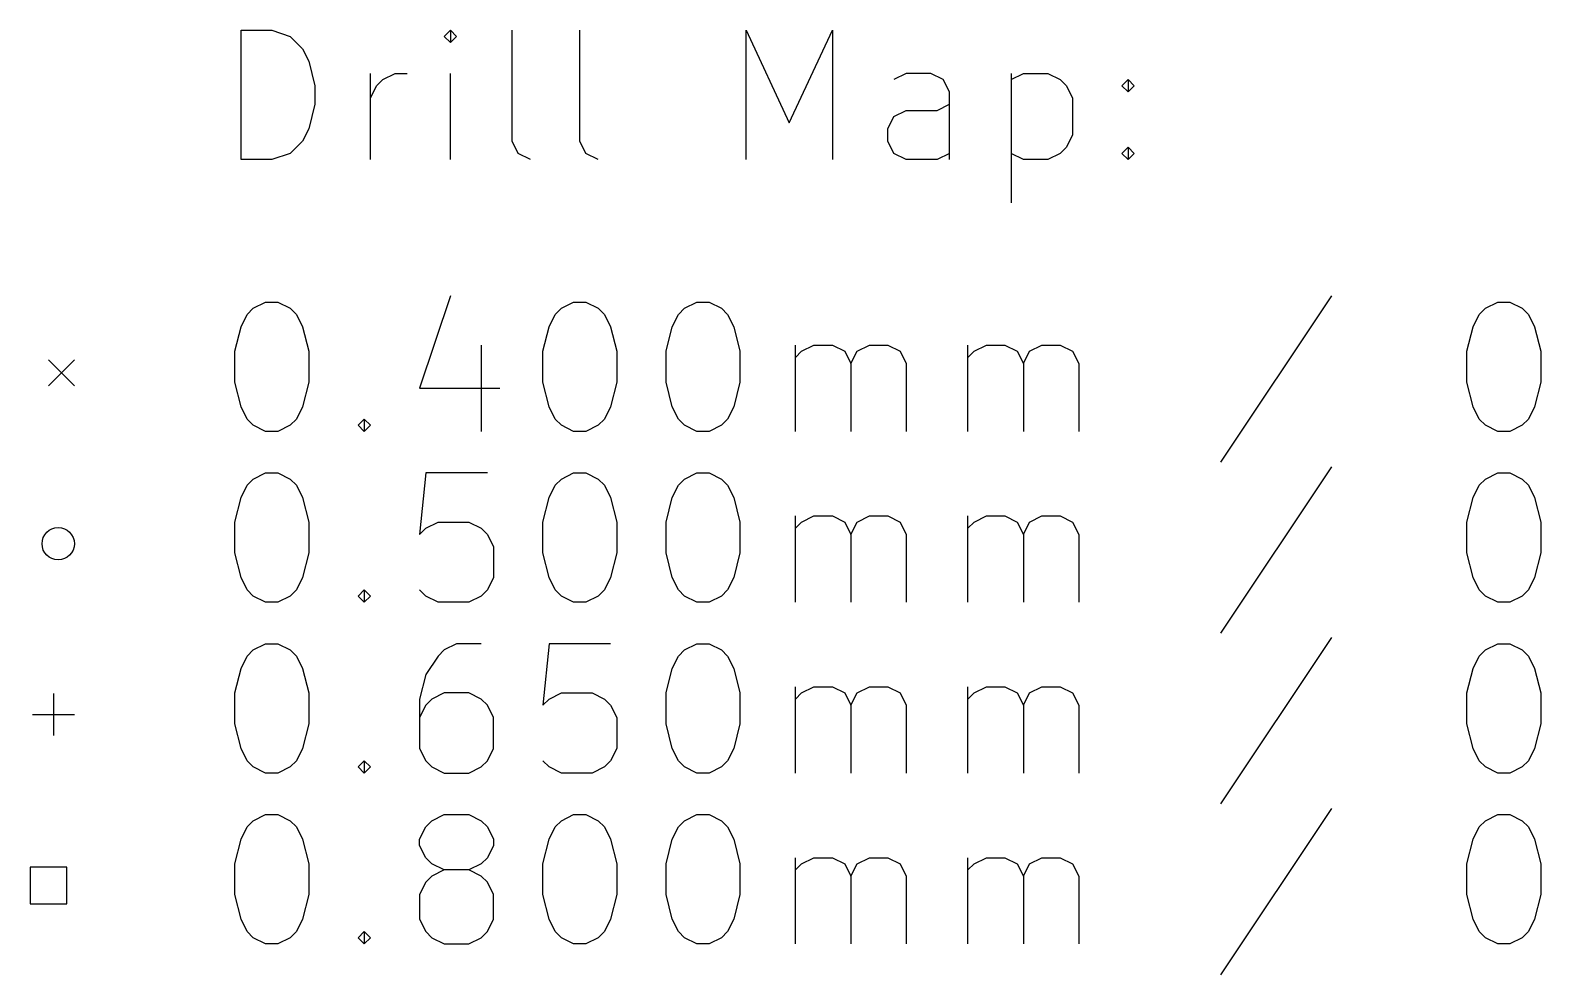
# Model space of a CAD drawing. Extents: x -2 to 100, y -33 to 100.
# Drawn here: x -0.78 to 22.57, y -15.78 to -1.18 of the extents above; entities that cross this region are included whole.
import ezdxf

# ---------------------------------------------------------------- set-up
doc = ezdxf.new("R2010")
doc.units = 0
doc.layers.add('BLACK', color=7, linetype='CONTINUOUS')

msp = doc.modelspace()

# ---------------------------------------------------------------- linework, layer by layer
at = {"layer": 'BLACK', "linetype": 'CONTINUOUS'}
for p, q in [((2.47619, -3.17976), (2.47619, -1.17976)), ((2.47619, -1.17976), (2.95238, -1.17976)), ((2.95238, -1.17976), (3.23809, -1.275)), ((3.23809, -1.275), (3.42857, -1.46548)), ((5.71428, -1.17976), (5.61905, -1.275)), ((5.61905, -1.275), (5.71428, -1.37024)), ((5.80952, -1.275), (5.71428, -1.17976)), ((5.71428, -1.17976), (5.71428, -1.37024)), ((5.71428, -1.37024), (5.80952, -1.275)), ((6.66667, -2.89405), (6.66667, -1.17976)), ((7.71428, -2.89405), (7.71428, -1.17976)), ((10.2857, -3.17976), (10.2857, -1.17976)), ((10.2857, -1.17976), (10.9524, -2.60833)), ((10.9524, -2.60833), (11.619, -1.17976)), ((11.619, -1.17976), (11.619, -3.17976)), ((3.42857, -1.46548), (3.52381, -1.65595)), ((3.52381, -1.65595), (3.61905, -2.0369)), ((4.47619, -3.17976), (4.47619, -1.84643)), ((4.66667, -1.94167), (4.85714, -1.84643)), ((4.85714, -1.84643), (5.04762, -1.84643)), ((5.71428, -3.17976), (5.71428, -1.84643)), ((12.7619, -1.84643), (12.5714, -1.94167)), ((13.1429, -1.84643), (12.7619, -1.84643)), ((13.3333, -1.94167), (13.1429, -1.84643)), ((14.381, -1.84643), (14.381, -3.84643)), ((14.381, -1.94167), (14.5714, -1.84643)), ((14.5714, -1.84643), (14.9524, -1.84643)), ((14.9524, -1.84643), (15.1429, -1.94167)), ((3.61905, -2.0369), (3.61905, -2.32262)), ((4.47619, -2.22738), (4.57143, -2.0369)), ((4.57143, -2.0369), (4.66667, -1.94167)), ((13.4286, -2.13214), (13.3333, -1.94167)), ((15.1429, -1.94167), (15.2381, -2.0369)), ((15.2381, -2.0369), (15.3333, -2.22738)), ((16.0952, -2.0369), (16.1905, -1.94167)), ((16.1905, -2.13214), (16.0952, -2.0369)), ((16.1905, -1.94167), (16.2857, -2.0369)), ((16.1905, -1.94167), (16.1905, -2.13214)), ((16.2857, -2.0369), (16.1905, -2.13214)), ((3.61905, -2.32262), (3.52381, -2.70357)), ((13.2381, -2.41786), (13.4286, -2.32262)), ((13.4286, -3.17976), (13.4286, -2.13214)), ((15.3333, -2.22738), (15.3333, -2.79881)), ((12.4762, -2.70357), (12.5714, -2.51309)), ((12.5714, -2.51309), (12.7619, -2.41786)), ((12.7619, -2.41786), (13.2381, -2.41786)), ((3.52381, -2.70357), (3.42857, -2.89405)), ((12.4762, -2.89405), (12.4762, -2.70357)), ((15.3333, -2.79881), (15.2381, -2.98928)), ((3.42857, -2.89405), (3.23809, -3.08452)), ((6.7619, -3.08452), (6.66667, -2.89405)), ((7.80952, -3.08452), (7.71428, -2.89405)), ((12.5714, -3.08452), (12.4762, -2.89405)), ((15.2381, -2.98928), (15.1429, -3.08452)), ((16.0952, -3.08452), (16.1905, -2.98928)), ((16.1905, -2.98928), (16.2857, -3.08452)), ((16.1905, -2.98928), (16.1905, -3.17976)), ((2.95238, -3.17976), (2.47619, -3.17976)), ((3.23809, -3.08452), (2.95238, -3.17976)), ((6.95238, -3.17976), (6.7619, -3.08452)), ((8, -3.17976), (7.80952, -3.08452)), ((12.7619, -3.17976), (12.5714, -3.08452)), ((13.2381, -3.17976), (12.7619, -3.17976)), ((13.4286, -3.08452), (13.2381, -3.17976)), ((14.5714, -3.17976), (14.381, -3.08452)), ((14.9524, -3.17976), (14.5714, -3.17976)), ((15.1429, -3.08452), (14.9524, -3.17976)), ((16.1905, -3.17976), (16.0952, -3.08452)), ((16.2857, -3.08452), (16.1905, -3.17976)), ((5.71428, -5.28452), (5.23809, -6.7131)), ((19.3333, -5.28452), (17.619, -7.85595)), ((2.47619, -5.76071), (2.57143, -5.57024)), ((2.57143, -5.57024), (2.66667, -5.475)), ((2.66667, -5.475), (2.85714, -5.37976)), ((2.85714, -5.37976), (3.04762, -5.37976)), ((3.04762, -5.37976), (3.23809, -5.475)), ((3.23809, -5.475), (3.33333, -5.57024)), ((3.33333, -5.57024), (3.42857, -5.76071)), ((7.23809, -5.76071), (7.33333, -5.57024)), ((7.33333, -5.57024), (7.42857, -5.475)), ((7.42857, -5.475), (7.61905, -5.37976)), ((7.61905, -5.37976), (7.80952, -5.37976)), ((7.80952, -5.37976), (8, -5.475)), ((8, -5.475), (8.09524, -5.57024)), ((8.09524, -5.57024), (8.19048, -5.76071)), ((9.14286, -5.76071), (9.23809, -5.57024)), ((9.23809, -5.57024), (9.33333, -5.475)), ((9.33333, -5.475), (9.52381, -5.37976)), ((9.52381, -5.37976), (9.71429, -5.37976)), ((9.71429, -5.37976), (9.90476, -5.475)), ((9.90476, -5.475), (10, -5.57024)), ((10, -5.57024), (10.0952, -5.76071)), ((21.5238, -5.76071), (21.619, -5.57024)), ((21.619, -5.57024), (21.7143, -5.475)), ((21.7143, -5.475), (21.9048, -5.37976)), ((21.9048, -5.37976), (22.0952, -5.37976)), ((22.0952, -5.37976), (22.2857, -5.475)), ((22.2857, -5.475), (22.381, -5.57024)), ((22.381, -5.57024), (22.4762, -5.76071)), ((2.38095, -6.14167), (2.47619, -5.76071)), ((3.42857, -5.76071), (3.52381, -6.14167)), ((7.14286, -6.14167), (7.23809, -5.76071)), ((8.19048, -5.76071), (8.28571, -6.14167)), ((9.04762, -6.14167), (9.14286, -5.76071)), ((10.0952, -5.76071), (10.1905, -6.14167)), ((21.4286, -6.14167), (21.5238, -5.76071)), ((22.4762, -5.76071), (22.5714, -6.14167)), ((6.19048, -6.04643), (6.19048, -7.37976)), ((11.0476, -7.37976), (11.0476, -6.04643)), ((11.1429, -6.14167), (11.3333, -6.04643)), ((11.3333, -6.04643), (11.619, -6.04643)), ((11.619, -6.04643), (11.8095, -6.14167)), ((12, -6.14167), (12.1905, -6.04643)), ((12.1905, -6.04643), (12.4762, -6.04643)), ((12.4762, -6.04643), (12.6667, -6.14167)), ((13.7143, -7.37976), (13.7143, -6.04643)), ((13.8095, -6.14167), (14, -6.04643)), ((14, -6.04643), (14.2857, -6.04643)), ((14.2857, -6.04643), (14.4762, -6.14167)), ((14.6667, -6.14167), (14.8571, -6.04643)), ((14.8571, -6.04643), (15.1429, -6.04643)), ((15.1429, -6.04643), (15.3333, -6.14167)), ((-0.5, -6.275), (-0.1, -6.675)), ((-0.1, -6.275), (-0.5, -6.675)), ((2.38095, -6.61786), (2.38095, -6.14167)), ((3.52381, -6.14167), (3.52381, -6.61786)), ((7.14286, -6.61786), (7.14286, -6.14167)), ((8.28571, -6.14167), (8.28571, -6.61786)), ((9.04762, -6.61786), (9.04762, -6.14167)), ((10.1905, -6.14167), (10.1905, -6.61786)), ((11.0476, -6.2369), (11.1429, -6.14167)), ((11.8095, -6.14167), (11.9048, -6.33214)), ((11.9048, -6.33214), (12, -6.14167)), ((12.6667, -6.14167), (12.7619, -6.33214)), ((13.7143, -6.2369), (13.8095, -6.14167)), ((14.4762, -6.14167), (14.5714, -6.33214)), ((14.5714, -6.33214), (14.6667, -6.14167)), ((15.3333, -6.14167), (15.4286, -6.33214)), ((21.4286, -6.61786), (21.4286, -6.14167)), ((22.5714, -6.14167), (22.5714, -6.61786)), ((11.9048, -6.33214), (11.9048, -7.37976)), ((12.7619, -6.33214), (12.7619, -7.37976)), ((14.5714, -6.33214), (14.5714, -7.37976)), ((15.4286, -6.33214), (15.4286, -7.37976)), ((2.47619, -6.99881), (2.38095, -6.61786)), ((3.52381, -6.61786), (3.42857, -6.99881)), ((5.23809, -6.7131), (6.47619, -6.7131)), ((7.23809, -6.99881), (7.14286, -6.61786)), ((8.28571, -6.61786), (8.19048, -6.99881)), ((9.14286, -6.99881), (9.04762, -6.61786)), ((10.1905, -6.61786), (10.0952, -6.99881)), ((21.5238, -6.99881), (21.4286, -6.61786)), ((22.5714, -6.61786), (22.4762, -6.99881)), ((2.57143, -7.18928), (2.47619, -6.99881)), ((3.42857, -6.99881), (3.33333, -7.18928)), ((7.33333, -7.18928), (7.23809, -6.99881)), ((8.19048, -6.99881), (8.09524, -7.18928)), ((9.23809, -7.18928), (9.14286, -6.99881)), ((10.0952, -6.99881), (10, -7.18928)), ((21.619, -7.18928), (21.5238, -6.99881)), ((22.4762, -6.99881), (22.381, -7.18928)), ((2.66667, -7.28452), (2.57143, -7.18928)), ((3.33333, -7.18928), (3.23809, -7.28452)), ((4.28571, -7.28452), (4.38095, -7.18928)), ((4.38095, -7.18928), (4.47619, -7.28452)), ((4.38095, -7.18928), (4.38095, -7.37976)), ((7.42857, -7.28452), (7.33333, -7.18928)), ((8.09524, -7.18928), (8, -7.28452)), ((9.33333, -7.28452), (9.23809, -7.18928)), ((10, -7.18928), (9.90476, -7.28452)), ((21.7143, -7.28452), (21.619, -7.18928)), ((22.381, -7.18928), (22.2857, -7.28452)), ((2.85714, -7.37976), (2.66667, -7.28452)), ((3.04762, -7.37976), (2.85714, -7.37976)), ((3.23809, -7.28452), (3.04762, -7.37976)), ((4.38095, -7.37976), (4.28571, -7.28452)), ((4.47619, -7.28452), (4.38095, -7.37976)), ((7.61905, -7.37976), (7.42857, -7.28452)), ((7.80952, -7.37976), (7.61905, -7.37976)), ((8, -7.28452), (7.80952, -7.37976)), ((9.52381, -7.37976), (9.33333, -7.28452)), ((9.71429, -7.37976), (9.52381, -7.37976)), ((9.90476, -7.28452), (9.71429, -7.37976)), ((21.9048, -7.37976), (21.7143, -7.28452)), ((22.0952, -7.37976), (21.9048, -7.37976)), ((22.2857, -7.28452), (22.0952, -7.37976)), ((19.3333, -7.92452), (17.619, -10.496)), ((2.57143, -8.21024), (2.66667, -8.115)), ((2.66667, -8.115), (2.85714, -8.01976)), ((2.85714, -8.01976), (3.04762, -8.01976)), ((3.04762, -8.01976), (3.23809, -8.115)), ((3.23809, -8.115), (3.33333, -8.21024)), ((5.33333, -8.01976), (5.23809, -8.97214)), ((6.28571, -8.01976), (5.33333, -8.01976)), ((7.33333, -8.21024), (7.42857, -8.115)), ((7.42857, -8.115), (7.61905, -8.01976)), ((7.61905, -8.01976), (7.80952, -8.01976)), ((7.80952, -8.01976), (8, -8.115)), ((8, -8.115), (8.09524, -8.21024)), ((9.23809, -8.21024), (9.33333, -8.115)), ((9.33333, -8.115), (9.52381, -8.01976)), ((9.52381, -8.01976), (9.71429, -8.01976)), ((9.71429, -8.01976), (9.90476, -8.115)), ((9.90476, -8.115), (10, -8.21024)), ((21.619, -8.21024), (21.7143, -8.115)), ((21.7143, -8.115), (21.9048, -8.01976)), ((21.9048, -8.01976), (22.0952, -8.01976)), ((22.0952, -8.01976), (22.2857, -8.115)), ((22.2857, -8.115), (22.381, -8.21024)), ((2.38095, -8.78167), (2.47619, -8.40071)), ((2.47619, -8.40071), (2.57143, -8.21024)), ((3.33333, -8.21024), (3.42857, -8.40071)), ((3.42857, -8.40071), (3.52381, -8.78167)), ((7.14286, -8.78167), (7.23809, -8.40071)), ((7.23809, -8.40071), (7.33333, -8.21024)), ((8.09524, -8.21024), (8.19048, -8.40071)), ((8.19048, -8.40071), (8.28571, -8.78167)), ((9.04762, -8.78167), (9.14286, -8.40071)), ((9.14286, -8.40071), (9.23809, -8.21024)), ((10, -8.21024), (10.0952, -8.40071)), ((10.0952, -8.40071), (10.1905, -8.78167)), ((21.4286, -8.78167), (21.5238, -8.40071)), ((21.5238, -8.40071), (21.619, -8.21024)), ((22.381, -8.21024), (22.4762, -8.40071)), ((22.4762, -8.40071), (22.5714, -8.78167)), ((2.38095, -9.25786), (2.38095, -8.78167)), ((3.52381, -8.78167), (3.52381, -9.25786)), ((5.33333, -8.8769), (5.52381, -8.78167)), ((5.52381, -8.78167), (6, -8.78167)), ((6, -8.78167), (6.19048, -8.8769)), ((7.14286, -9.25786), (7.14286, -8.78167)), ((8.28571, -8.78167), (8.28571, -9.25786)), ((9.04762, -9.25786), (9.04762, -8.78167)), ((10.1905, -8.78167), (10.1905, -9.25786)), ((11.0476, -10.0198), (11.0476, -8.68643)), ((11.0476, -8.8769), (11.1429, -8.78167)), ((11.1429, -8.78167), (11.3333, -8.68643)), ((11.3333, -8.68643), (11.619, -8.68643)), ((11.619, -8.68643), (11.8095, -8.78167)), ((11.8095, -8.78167), (11.9048, -8.97214)), ((11.9048, -8.97214), (12, -8.78167)), ((12, -8.78167), (12.1905, -8.68643)), ((12.1905, -8.68643), (12.4762, -8.68643)), ((12.4762, -8.68643), (12.6667, -8.78167)), ((12.6667, -8.78167), (12.7619, -8.97214)), ((13.7143, -10.0198), (13.7143, -8.68643)), ((13.7143, -8.8769), (13.8095, -8.78167)), ((13.8095, -8.78167), (14, -8.68643)), ((14, -8.68643), (14.2857, -8.68643)), ((14.2857, -8.68643), (14.4762, -8.78167)), ((14.4762, -8.78167), (14.5714, -8.97214)), ((14.5714, -8.97214), (14.6667, -8.78167)), ((14.6667, -8.78167), (14.8571, -8.68643)), ((14.8571, -8.68643), (15.1429, -8.68643)), ((15.1429, -8.68643), (15.3333, -8.78167)), ((15.3333, -8.78167), (15.4286, -8.97214)), ((21.4286, -9.25786), (21.4286, -8.78167)), ((22.5714, -8.78167), (22.5714, -9.25786)), ((5.23809, -8.97214), (5.33333, -8.8769)), ((6.19048, -8.8769), (6.28571, -8.97214)), ((6.28571, -8.97214), (6.38095, -9.16262)), ((11.9048, -8.97214), (11.9048, -10.0198)), ((12.7619, -8.97214), (12.7619, -10.0198)), ((14.5714, -8.97214), (14.5714, -10.0198)), ((15.4286, -8.97214), (15.4286, -10.0198)), ((2.47619, -9.63881), (2.38095, -9.25786)), ((3.52381, -9.25786), (3.42857, -9.63881)), ((6.38095, -9.16262), (6.38095, -9.63881)), ((7.23809, -9.63881), (7.14286, -9.25786)), ((8.28571, -9.25786), (8.19048, -9.63881)), ((9.14286, -9.63881), (9.04762, -9.25786)), ((10.1905, -9.25786), (10.0952, -9.63881)), ((21.5238, -9.63881), (21.4286, -9.25786)), ((22.5714, -9.25786), (22.4762, -9.63881)), ((2.57143, -9.82928), (2.47619, -9.63881)), ((3.42857, -9.63881), (3.33333, -9.82928)), ((6.38095, -9.63881), (6.28571, -9.82928)), ((7.33333, -9.82928), (7.23809, -9.63881)), ((8.19048, -9.63881), (8.09524, -9.82928)), ((9.23809, -9.82928), (9.14286, -9.63881)), ((10.0952, -9.63881), (10, -9.82928)), ((21.619, -9.82928), (21.5238, -9.63881)), ((22.4762, -9.63881), (22.381, -9.82928)), ((2.66667, -9.92452), (2.57143, -9.82928)), ((2.85714, -10.0198), (2.66667, -9.92452)), ((3.04762, -10.0198), (2.85714, -10.0198)), ((3.23809, -9.92452), (3.04762, -10.0198)), ((3.33333, -9.82928), (3.23809, -9.92452)), ((4.28571, -9.92452), (4.38095, -9.82928)), ((4.38095, -10.0198), (4.28571, -9.92452)), ((4.38095, -9.82928), (4.47619, -9.92452)), ((4.38095, -9.82928), (4.38095, -10.0198)), ((4.47619, -9.92452), (4.38095, -10.0198)), ((5.33333, -9.92452), (5.23809, -9.82928)), ((5.52381, -10.0198), (5.33333, -9.92452)), ((6, -10.0198), (5.52381, -10.0198)), ((6.19048, -9.92452), (6, -10.0198)), ((6.28571, -9.82928), (6.19048, -9.92452)), ((7.42857, -9.92452), (7.33333, -9.82928)), ((7.61905, -10.0198), (7.42857, -9.92452)), ((7.80952, -10.0198), (7.61905, -10.0198)), ((8, -9.92452), (7.80952, -10.0198)), ((8.09524, -9.82928), (8, -9.92452)), ((9.33333, -9.92452), (9.23809, -9.82928)), ((9.52381, -10.0198), (9.33333, -9.92452)), ((9.71429, -10.0198), (9.52381, -10.0198)), ((9.90476, -9.92452), (9.71429, -10.0198)), ((10, -9.82928), (9.90476, -9.92452)), ((21.7143, -9.92452), (21.619, -9.82928)), ((21.9048, -10.0198), (21.7143, -9.92452)), ((22.0952, -10.0198), (21.9048, -10.0198)), ((22.2857, -9.92452), (22.0952, -10.0198)), ((22.381, -9.82928), (22.2857, -9.92452)), ((2.66667, -10.755), (2.85714, -10.6598)), ((2.85714, -10.6598), (3.04762, -10.6598)), ((3.04762, -10.6598), (3.23809, -10.755)), ((5.80952, -10.6598), (5.61905, -10.755)), ((6.19048, -10.6598), (5.80952, -10.6598)), ((7.23809, -10.6598), (7.14286, -11.6121)), ((8.19048, -10.6598), (7.23809, -10.6598)), ((9.33333, -10.755), (9.52381, -10.6598)), ((9.52381, -10.6598), (9.71429, -10.6598)), ((9.71429, -10.6598), (9.90476, -10.755)), ((19.3333, -10.5645), (17.619, -13.136)), ((21.7143, -10.755), (21.9048, -10.6598)), ((21.9048, -10.6598), (22.0952, -10.6598)), ((22.0952, -10.6598), (22.2857, -10.755)), ((2.47619, -11.0407), (2.57143, -10.8502)), ((2.57143, -10.8502), (2.66667, -10.755)), ((3.23809, -10.755), (3.33333, -10.8502)), ((3.33333, -10.8502), (3.42857, -11.0407)), ((5.52381, -10.8502), (5.33333, -11.136)), ((5.61905, -10.755), (5.52381, -10.8502)), ((9.14286, -11.0407), (9.23809, -10.8502)), ((9.23809, -10.8502), (9.33333, -10.755)), ((9.90476, -10.755), (10, -10.8502)), ((10, -10.8502), (10.0952, -11.0407)), ((21.5238, -11.0407), (21.619, -10.8502)), ((21.619, -10.8502), (21.7143, -10.755)), ((22.2857, -10.755), (22.381, -10.8502)), ((22.381, -10.8502), (22.4762, -11.0407)), ((2.38095, -11.4217), (2.47619, -11.0407)), ((3.42857, -11.0407), (3.52381, -11.4217)), ((5.33333, -11.136), (5.23809, -11.5169)), ((9.04762, -11.4217), (9.14286, -11.0407)), ((10.0952, -11.0407), (10.1905, -11.4217)), ((21.4286, -11.4217), (21.5238, -11.0407)), ((22.4762, -11.0407), (22.5714, -11.4217)), ((-0.425, -11.43), (-0.425, -12.08)), ((2.38095, -11.8979), (2.38095, -11.4217)), ((3.52381, -11.4217), (3.52381, -11.8979)), ((5.61905, -11.4217), (5.42857, -11.5169)), ((6, -11.4217), (5.61905, -11.4217)), ((6.19048, -11.5169), (6, -11.4217)), ((7.23809, -11.5169), (7.42857, -11.4217)), ((7.42857, -11.4217), (7.90476, -11.4217)), ((7.90476, -11.4217), (8.09524, -11.5169)), ((9.04762, -11.8979), (9.04762, -11.4217)), ((10.1905, -11.4217), (10.1905, -11.8979)), ((11.0476, -12.6598), (11.0476, -11.3264)), ((11.0476, -11.5169), (11.1429, -11.4217)), ((11.1429, -11.4217), (11.3333, -11.3264)), ((11.3333, -11.3264), (11.619, -11.3264)), ((11.619, -11.3264), (11.8095, -11.4217)), ((11.8095, -11.4217), (11.9048, -11.6121)), ((11.9048, -11.6121), (12, -11.4217)), ((12, -11.4217), (12.1905, -11.3264)), ((12.1905, -11.3264), (12.4762, -11.3264)), ((12.4762, -11.3264), (12.6667, -11.4217)), ((12.6667, -11.4217), (12.7619, -11.6121)), ((13.7143, -12.6598), (13.7143, -11.3264)), ((13.7143, -11.5169), (13.8095, -11.4217)), ((13.8095, -11.4217), (14, -11.3264)), ((14, -11.3264), (14.2857, -11.3264)), ((14.2857, -11.3264), (14.4762, -11.4217)), ((14.4762, -11.4217), (14.5714, -11.6121)), ((14.5714, -11.6121), (14.6667, -11.4217)), ((14.6667, -11.4217), (14.8571, -11.3264)), ((14.8571, -11.3264), (15.1429, -11.3264)), ((15.1429, -11.3264), (15.3333, -11.4217)), ((15.3333, -11.4217), (15.4286, -11.6121)), ((21.4286, -11.8979), (21.4286, -11.4217)), ((22.5714, -11.4217), (22.5714, -11.8979)), ((5.23809, -11.5169), (5.23809, -12.2788)), ((5.33333, -11.6121), (5.23809, -11.8026)), ((5.42857, -11.5169), (5.33333, -11.6121)), ((6.28571, -11.6121), (6.19048, -11.5169)), ((6.38095, -11.8026), (6.28571, -11.6121)), ((7.14286, -11.6121), (7.23809, -11.5169)), ((8.09524, -11.5169), (8.19048, -11.6121)), ((8.19048, -11.6121), (8.28571, -11.8026)), ((11.9048, -11.6121), (11.9048, -12.6598)), ((12.7619, -11.6121), (12.7619, -12.6598)), ((14.5714, -11.6121), (14.5714, -12.6598)), ((15.4286, -11.6121), (15.4286, -12.6598)), ((-0.75, -11.755), (-0.1, -11.755)), ((2.47619, -12.2788), (2.38095, -11.8979)), ((3.52381, -11.8979), (3.42857, -12.2788)), ((6.38095, -12.2788), (6.38095, -11.8026)), ((8.28571, -11.8026), (8.28571, -12.2788)), ((9.14286, -12.2788), (9.04762, -11.8979)), ((10.1905, -11.8979), (10.0952, -12.2788)), ((21.5238, -12.2788), (21.4286, -11.8979)), ((22.5714, -11.8979), (22.4762, -12.2788)), ((2.57143, -12.4693), (2.47619, -12.2788)), ((3.42857, -12.2788), (3.33333, -12.4693)), ((5.23809, -12.2788), (5.33333, -12.4693)), ((6.28571, -12.4693), (6.38095, -12.2788)), ((8.28571, -12.2788), (8.19048, -12.4693)), ((9.23809, -12.4693), (9.14286, -12.2788)), ((10.0952, -12.2788), (10, -12.4693)), ((21.619, -12.4693), (21.5238, -12.2788)), ((22.4762, -12.2788), (22.381, -12.4693)), ((2.66667, -12.5645), (2.57143, -12.4693)), ((2.85714, -12.6598), (2.66667, -12.5645)), ((3.23809, -12.5645), (3.04762, -12.6598)), ((3.33333, -12.4693), (3.23809, -12.5645)), ((4.28571, -12.5645), (4.38095, -12.4693)), ((4.38095, -12.6598), (4.28571, -12.5645)), ((4.38095, -12.4693), (4.47619, -12.5645)), ((4.38095, -12.4693), (4.38095, -12.6598)), ((4.47619, -12.5645), (4.38095, -12.6598)), ((5.33333, -12.4693), (5.42857, -12.5645)), ((5.42857, -12.5645), (5.61905, -12.6598)), ((6, -12.6598), (6.19048, -12.5645)), ((6.19048, -12.5645), (6.28571, -12.4693)), ((7.23809, -12.5645), (7.14286, -12.4693)), ((7.42857, -12.6598), (7.23809, -12.5645)), ((8.09524, -12.5645), (7.90476, -12.6598)), ((8.19048, -12.4693), (8.09524, -12.5645)), ((9.33333, -12.5645), (9.23809, -12.4693)), ((9.52381, -12.6598), (9.33333, -12.5645)), ((9.90476, -12.5645), (9.71429, -12.6598)), ((10, -12.4693), (9.90476, -12.5645)), ((21.7143, -12.5645), (21.619, -12.4693)), ((21.9048, -12.6598), (21.7143, -12.5645)), ((22.2857, -12.5645), (22.0952, -12.6598)), ((22.381, -12.4693), (22.2857, -12.5645)), ((3.04762, -12.6598), (2.85714, -12.6598)), ((5.61905, -12.6598), (6, -12.6598)), ((7.90476, -12.6598), (7.42857, -12.6598)), ((9.71429, -12.6598), (9.52381, -12.6598)), ((22.0952, -12.6598), (21.9048, -12.6598)), ((2.66667, -13.395), (2.85714, -13.2998)), ((2.85714, -13.2998), (3.04762, -13.2998)), ((3.04762, -13.2998), (3.23809, -13.395)), ((5.42857, -13.395), (5.61905, -13.2998)), ((5.61905, -13.2998), (6, -13.2998)), ((6, -13.2998), (6.19048, -13.395)), ((7.42857, -13.395), (7.61905, -13.2998)), ((7.61905, -13.2998), (7.80952, -13.2998)), ((7.80952, -13.2998), (8, -13.395)), ((9.33333, -13.395), (9.52381, -13.2998)), ((9.52381, -13.2998), (9.71429, -13.2998)), ((9.71429, -13.2998), (9.90476, -13.395)), ((19.3333, -13.2045), (17.619, -15.776)), ((21.7143, -13.395), (21.9048, -13.2998)), ((21.9048, -13.2998), (22.0952, -13.2998)), ((22.0952, -13.2998), (22.2857, -13.395)), ((2.47619, -13.6807), (2.57143, -13.4902)), ((2.57143, -13.4902), (2.66667, -13.395)), ((3.23809, -13.395), (3.33333, -13.4902)), ((3.33333, -13.4902), (3.42857, -13.6807)), ((5.23809, -13.6807), (5.33333, -13.4902)), ((5.33333, -13.4902), (5.42857, -13.395)), ((6.19048, -13.395), (6.28571, -13.4902)), ((6.28571, -13.4902), (6.38095, -13.6807)), ((7.23809, -13.6807), (7.33333, -13.4902)), ((7.33333, -13.4902), (7.42857, -13.395)), ((8, -13.395), (8.09524, -13.4902)), ((8.09524, -13.4902), (8.19048, -13.6807)), ((9.14286, -13.6807), (9.23809, -13.4902)), ((9.23809, -13.4902), (9.33333, -13.395)), ((9.90476, -13.395), (10, -13.4902)), ((10, -13.4902), (10.0952, -13.6807)), ((21.5238, -13.6807), (21.619, -13.4902)), ((21.619, -13.4902), (21.7143, -13.395)), ((22.2857, -13.395), (22.381, -13.4902)), ((22.381, -13.4902), (22.4762, -13.6807)), ((2.38095, -14.0617), (2.47619, -13.6807)), ((3.42857, -13.6807), (3.52381, -14.0617)), ((5.23809, -13.776), (5.23809, -13.6807)), ((5.33333, -13.9664), (5.23809, -13.776)), ((6.38095, -13.776), (6.28571, -13.9664)), ((6.38095, -13.6807), (6.38095, -13.776)), ((7.14286, -14.0617), (7.23809, -13.6807)), ((8.19048, -13.6807), (8.28571, -14.0617)), ((9.04762, -14.0617), (9.14286, -13.6807)), ((10.0952, -13.6807), (10.1905, -14.0617)), ((21.4286, -14.0617), (21.5238, -13.6807)), ((22.4762, -13.6807), (22.5714, -14.0617)), ((5.42857, -14.0617), (5.33333, -13.9664)), ((6.28571, -13.9664), (6.19048, -14.0617)), ((11.0476, -15.2998), (11.0476, -13.9664)), ((11.1429, -14.0617), (11.3333, -13.9664)), ((11.3333, -13.9664), (11.619, -13.9664)), ((11.619, -13.9664), (11.8095, -14.0617)), ((12, -14.0617), (12.1905, -13.9664)), ((12.1905, -13.9664), (12.4762, -13.9664)), ((12.4762, -13.9664), (12.6667, -14.0617)), ((13.7143, -15.2998), (13.7143, -13.9664)), ((13.8095, -14.0617), (14, -13.9664)), ((14, -13.9664), (14.2857, -13.9664)), ((14.2857, -13.9664), (14.4762, -14.0617)), ((14.6667, -14.0617), (14.8571, -13.9664)), ((14.8571, -13.9664), (15.1429, -13.9664)), ((15.1429, -13.9664), (15.3333, -14.0617)), ((-0.21715, -14.1122), (-0.78285, -14.1122)), ((-0.78285, -14.1122), (-0.78285, -14.6778)), ((-0.21715, -14.6778), (-0.21715, -14.1122)), ((2.38095, -14.5379), (2.38095, -14.0617)), ((3.52381, -14.0617), (3.52381, -14.5379)), ((5.61905, -14.1569), (5.42857, -14.0617)), ((5.61905, -14.1569), (5.42857, -14.2521)), ((6, -14.1569), (5.61905, -14.1569)), ((6.19048, -14.0617), (6, -14.1569)), ((6.19048, -14.2521), (6, -14.1569)), ((7.14286, -14.5379), (7.14286, -14.0617)), ((8.28571, -14.0617), (8.28571, -14.5379)), ((9.04762, -14.5379), (9.04762, -14.0617)), ((10.1905, -14.0617), (10.1905, -14.5379)), ((11.0476, -14.1569), (11.1429, -14.0617)), ((11.8095, -14.0617), (11.9048, -14.2521)), ((11.9048, -14.2521), (12, -14.0617)), ((12.6667, -14.0617), (12.7619, -14.2521)), ((13.7143, -14.1569), (13.8095, -14.0617)), ((14.4762, -14.0617), (14.5714, -14.2521)), ((14.5714, -14.2521), (14.6667, -14.0617)), ((15.3333, -14.0617), (15.4286, -14.2521)), ((21.4286, -14.5379), (21.4286, -14.0617)), ((22.5714, -14.0617), (22.5714, -14.5379)), ((5.33333, -14.3474), (5.23809, -14.5379)), ((5.42857, -14.2521), (5.33333, -14.3474)), ((6.28571, -14.3474), (6.19048, -14.2521)), ((6.38095, -14.5379), (6.28571, -14.3474)), ((11.9048, -14.2521), (11.9048, -15.2998)), ((12.7619, -14.2521), (12.7619, -15.2998)), ((14.5714, -14.2521), (14.5714, -15.2998)), ((15.4286, -14.2521), (15.4286, -15.2998)), ((-0.78285, -14.6778), (-0.21715, -14.6778)), ((2.47619, -14.9188), (2.38095, -14.5379)), ((3.52381, -14.5379), (3.42857, -14.9188)), ((5.23809, -14.5379), (5.23809, -14.9188)), ((6.38095, -14.9188), (6.38095, -14.5379)), ((7.23809, -14.9188), (7.14286, -14.5379)), ((8.28571, -14.5379), (8.19048, -14.9188)), ((9.14286, -14.9188), (9.04762, -14.5379)), ((10.1905, -14.5379), (10.0952, -14.9188)), ((21.5238, -14.9188), (21.4286, -14.5379)), ((22.5714, -14.5379), (22.4762, -14.9188)), ((2.57143, -15.1093), (2.47619, -14.9188)), ((3.42857, -14.9188), (3.33333, -15.1093)), ((5.23809, -14.9188), (5.33333, -15.1093)), ((6.28571, -15.1093), (6.38095, -14.9188)), ((7.33333, -15.1093), (7.23809, -14.9188)), ((8.19048, -14.9188), (8.09524, -15.1093)), ((9.23809, -15.1093), (9.14286, -14.9188)), ((10.0952, -14.9188), (10, -15.1093)), ((21.619, -15.1093), (21.5238, -14.9188)), ((22.4762, -14.9188), (22.381, -15.1093)), ((2.66667, -15.2045), (2.57143, -15.1093)), ((3.33333, -15.1093), (3.23809, -15.2045)), ((4.28571, -15.2045), (4.38095, -15.1093)), ((4.38095, -15.1093), (4.47619, -15.2045)), ((4.38095, -15.1093), (4.38095, -15.2998)), ((5.33333, -15.1093), (5.42857, -15.2045)), ((6.19048, -15.2045), (6.28571, -15.1093)), ((7.42857, -15.2045), (7.33333, -15.1093)), ((8.09524, -15.1093), (8, -15.2045)), ((9.33333, -15.2045), (9.23809, -15.1093)), ((10, -15.1093), (9.90476, -15.2045)), ((21.7143, -15.2045), (21.619, -15.1093)), ((22.381, -15.1093), (22.2857, -15.2045)), ((2.85714, -15.2998), (2.66667, -15.2045)), ((3.04762, -15.2998), (2.85714, -15.2998)), ((3.23809, -15.2045), (3.04762, -15.2998)), ((4.38095, -15.2998), (4.28571, -15.2045)), ((4.47619, -15.2045), (4.38095, -15.2998)), ((5.42857, -15.2045), (5.61905, -15.2998)), ((5.61905, -15.2998), (6, -15.2998)), ((6, -15.2998), (6.19048, -15.2045)), ((7.61905, -15.2998), (7.42857, -15.2045)), ((7.80952, -15.2998), (7.61905, -15.2998)), ((8, -15.2045), (7.80952, -15.2998)), ((9.52381, -15.2998), (9.33333, -15.2045)), ((9.71429, -15.2998), (9.52381, -15.2998)), ((9.90476, -15.2045), (9.71429, -15.2998)), ((21.9048, -15.2998), (21.7143, -15.2045)), ((22.0952, -15.2998), (21.9048, -15.2998)), ((22.2857, -15.2045), (22.0952, -15.2998))]:
    msp.add_line(p, q, dxfattribs=at)
at = {"layer": 'BLACK'}
msp.add_circle((-0.35, -9.115), 0.25, dxfattribs=at)

doc.saveas('drawing.dxf')
